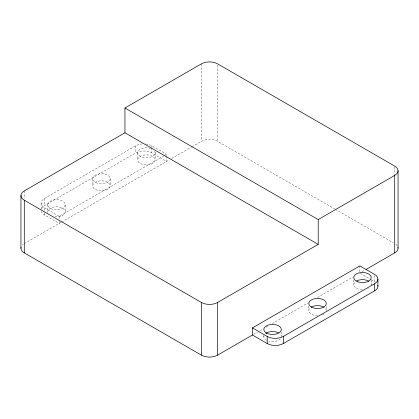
<?xml version="1.0" encoding="UTF-8"?>
<svg xmlns="http://www.w3.org/2000/svg" width="419" height="419" viewBox="0 0 419 419"><rect width="100%" height="100%" fill="white"/><g stroke="black" fill="none" stroke-linecap="round" stroke-linejoin="round"><path stroke-width="0.31" stroke-dasharray="2.1 1.57" d="M44.419 210.39L44.419 207.798A11.386 6.573 0 0 1 44.419 198.496L135.683 145.807A11.386 6.573 0 0 1 142.251 143.937M41.471 208.573A11.386 6.573 0 0 1 44.419 205.624L135.683 152.935A11.386 6.573 0 0 1 151.788 152.935L166.553 161.456L166.553 156.271M44.419 207.798L59.179 216.319L163.724 155.962M164.29 155.632L166.553 154.328L166.553 155.627M24.286 243.596L60.875 222.468M61.441 222.143L169.365 159.833M171.617 158.534L191.315 147.163M191.881 146.833L201.445 141.313A11.386 6.573 0 0 1 217.555 141.313L334.718 208.955M253.579 334.378L257.533 332.094M259.796 330.79L263.184 328.831M266.013 327.202L267.704 326.223M272.23 323.609L307.829 303.057M317.434 297.511L353.039 276.954M362.068 271.742L364.886 270.114M335.284 209.285L393.582 242.941M145.712 143.979A11.386 6.573 0 0 1 151.788 145.807L166.553 154.328M360.366 273.356L370.757 279.353M371.302 279.672L374.581 281.563A11.386 6.573 0 0 1 375.565 282.212M41.177 211.134A11.386 6.573 0 0 0 44.419 214.926L59.179 223.447L59.179 221.504M394.714 166.757L394.714 174.571M374.581 275.733L374.581 281.563M371.229 280.301L371.229 284.836A8.731 5.038 0 0 0 370.213 282.296M359.821 265.913L359.821 271.742M353.777 279.95L353.777 284.491M326.275 306.708L326.275 310.594A8.731 5.038 0 0 0 324.201 307.357M308.808 306.111L308.808 310.647M281.306 331.832L281.306 336.373A8.731 5.038 0 0 0 279.955 333.88M263.855 335.493L263.855 336.787M217.555 65.123L217.555 141.313M201.445 63.824L201.445 141.313M155.145 152.605L155.145 159.733M151.788 145.807L151.788 147.1M151.788 147.75L151.788 152.935M137.694 152.956L137.694 160.084M135.683 145.807L135.683 152.935M110.192 178.766A8.731 5.038 0 0 1 97.051 183.093A8.731 5.038 0 0 1 97.135 174.362A8.731 5.038 0 0 1 110.192 178.766L110.192 185.895A8.731 5.038 0 0 1 97.051 190.221A8.731 5.038 0 0 1 97.135 181.49A8.731 5.038 0 0 1 110.192 185.895M92.725 178.709L92.725 185.842M65.223 204.907A8.731 5.038 0 0 1 51.82 208.955A8.731 5.038 0 0 1 52.448 200.23A8.731 5.038 0 0 1 65.223 204.907L65.223 212.035M59.179 216.319L59.179 218.912M47.771 204.488L47.771 211.616M44.419 198.496L44.419 205.624M44.419 212.983L44.419 214.926M41.083 203.147L41.083 208.981M24.286 190.902L24.286 198.711M280.316 338.919A8.731 5.038 0 0 1 268.532 341.045M266.667 340.291A8.731 5.038 0 0 1 264.059 335.478M264.845 334.242A8.731 5.038 0 0 1 265.667 333.503M395.698 244.24A11.386 6.573 0 0 1 397.662 246.545M368.458 288.351A8.731 5.038 0 0 1 367.573 288.764M362.199 289.702A8.731 5.038 0 0 1 355.097 281.992M22.474 244.958A11.386 6.573 0 0 1 23.302 244.24M323.751 314.166A8.731 5.038 0 0 1 321.949 314.973M317.586 315.664A8.731 5.038 0 0 1 309.955 308.122M154.768 151.306A8.731 5.038 0 0 1 146.723 157.816A8.731 5.038 0 0 1 137.914 151.647A8.731 5.038 0 0 1 150.521 148.331M47.845 212.496A8.731 5.038 0 0 1 56.602 206.787A8.731 5.038 0 0 1 65.118 212.616A8.731 5.038 0 0 1 53.889 216.633M140.465 163.593A8.731 5.038 0 0 0 154.925 161.043A8.731 5.038 0 0 0 143.869 155.088A8.731 5.038 0 0 0 140.465 163.593"/><path stroke-width="0.63" d="M124.946 107.992L318.215 219.572L318.215 244.371L124.946 132.786L124.946 107.992L201.445 63.824A11.386 6.573 0 0 1 217.555 63.824L394.714 166.107A11.386 6.573 0 0 1 394.714 175.404L394.714 252.893L366.012 269.464M124.946 132.786L24.286 190.902A11.386 6.573 0 0 0 24.286 200.203L24.286 252.893L201.445 355.176A11.386 6.573 0 0 0 217.555 355.176L252.448 335.032L267.212 343.554A11.386 6.573 0 0 0 283.317 343.554L374.581 290.865A11.386 6.573 0 0 0 377.823 285.355M318.215 219.572L394.714 175.404M24.286 200.203L201.445 302.487A11.386 6.573 0 0 0 217.555 302.487L318.215 244.371M252.448 335.032L252.448 327.899L359.821 265.913L374.581 274.435A11.386 6.573 0 0 1 374.581 283.731L374.581 290.865M252.448 327.899L267.212 336.426A11.386 6.573 0 0 0 283.317 336.426L374.581 283.731M398.05 170.758L398.05 248.242M377.917 279.085L377.917 286.214M283.317 336.426L283.317 343.554M267.212 336.426L267.212 343.554M217.555 302.487L217.555 355.176M201.445 302.487L201.445 355.176M20.95 195.553L20.95 248.242M397.95 247.388A11.386 6.573 0 0 1 394.714 252.893M356.548 280.976A8.731 5.038 0 0 1 368.888 281.222M24.286 252.893A11.386 6.573 0 0 1 21.05 247.388M266.154 333.168A8.731 5.038 0 0 1 278.494 332.869M311.333 307.075A8.731 5.038 0 0 1 323.683 307.038M311.401 307.075A8.731 5.038 0 0 0 325.987 304.77A8.731 5.038 0 0 0 315.235 298.632A8.731 5.038 0 0 0 311.401 307.075M357.878 281.809A8.731 5.038 0 0 0 371.229 277.708A8.731 5.038 0 0 0 358.402 273.083A8.731 5.038 0 0 0 357.878 281.809M266.667 333.163A8.731 5.038 0 0 0 281.102 330.554A8.731 5.038 0 0 0 269.972 324.641A8.731 5.038 0 0 0 266.667 333.163"/></g></svg>
